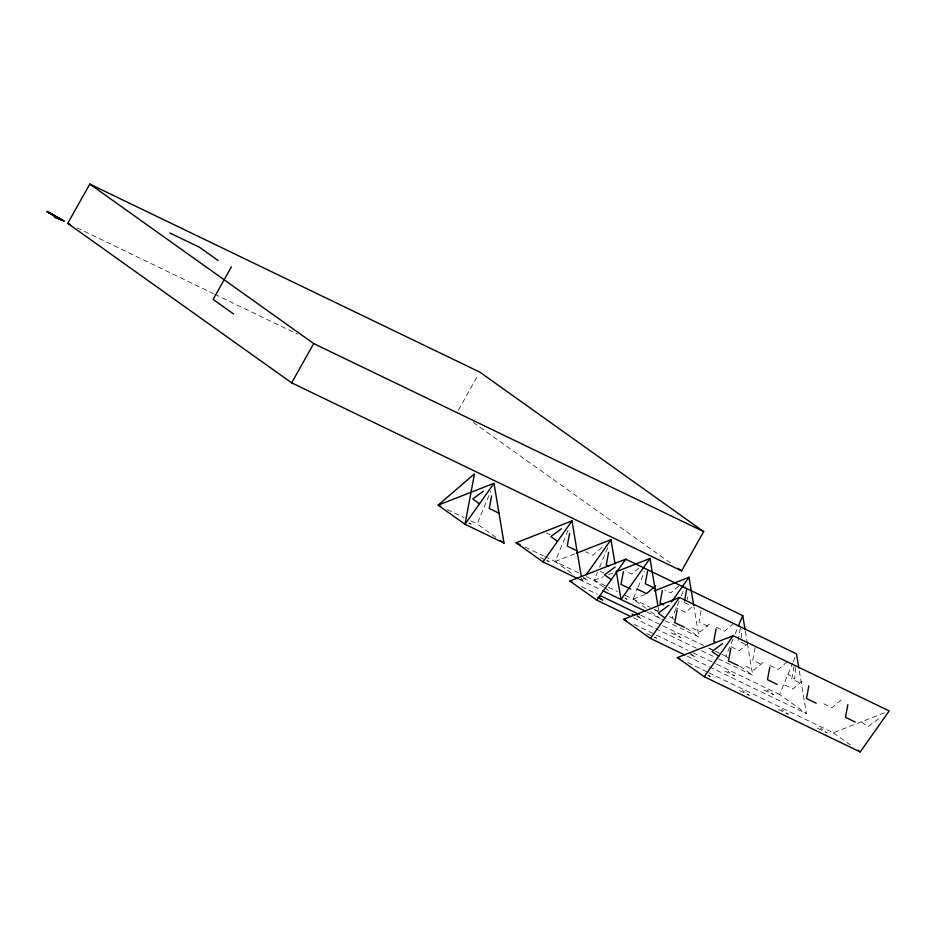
<?xml version="1.0" encoding="UTF-8"?>
<svg xmlns="http://www.w3.org/2000/svg" width="936" height="936" viewBox="0 0 936 936"><rect width="100%" height="100%" fill="white"/><g stroke="black" fill="none" stroke-linecap="round" stroke-linejoin="round"><path stroke-width="0.7" stroke-dasharray="4.68 3.51" d="M687.469 599.625L687.656 596.829M741.207 637.896L741.78 629.53M795.518 667.801L794.758 678.963L788.042 674.177M701.087 610.763L698.981 621.972L708.739 626.664M740.353 628.173L737.989 640.774L747.735 645.477M755.095 647.642L752.731 660.243L762.477 664.946M794.091 666.444L791.727 679.045L801.473 683.748M495.834 537.252L477.149 523.949L490.733 491.154M571.498 573.195L555.142 561.553L569.275 527.448M603.486 587.012L594.138 580.355L597.402 572.481M599.578 567.239L607.733 547.56M645.992 608.306L633.134 599.157L637.486 588.662M638.024 587.352L644.553 571.603M674.47 619.62L672.13 617.959L679.197 600.9M681.373 595.659L685.175 586.474M728.208 657.903L725.868 656.23L732.935 639.183M735.111 633.929L737.287 628.688M799.321 670.937L806.481 713.653L779.618 694.512L792.663 663.027M793.202 661.717L795.378 656.475M458.429 410.12L478.343 374.634M579.676 579.021L582.016 580.683L584.497 577.173M601.907 547.501L592.816 555.317L585.503 551.795M638.878 568.047L631.812 574.119L625.716 571.182M678.892 585.983L670.808 592.921L664.712 589.984M691.61 607.183L685.55 612.401L675.804 607.698M709.383 624.055L700.292 631.87L690.546 627.178M733.637 623.388L724.546 631.203L714.8 626.5M748.379 642.856L739.288 650.672L729.542 645.98M763.121 662.337L754.03 670.153L744.284 665.449M787.375 661.658L778.284 669.474L768.538 664.782M802.117 681.139L793.026 688.954L783.28 684.251M841.113 699.941L832.034 707.756L822.276 703.053M878.6 718.789L867.988 726.64L861.272 721.855M555.142 561.553L575.09 553.738M594.138 580.355L603.451 576.705M608.763 574.622L612.752 573.066M633.134 599.157L645.103 594.465M708.821 672.75L833.356 732.794L885.21 712.483M76.939 227.799L213.49 293.635M214.8 294.267L297.531 334.152M546.507 532.993L550.157 534.749M684.239 602.491L691.552 606.025M600.245 571.264L603.895 573.031M447.244 509.523L464.151 517.678M470.644 520.814L477.149 523.949M525.248 547.139L543.442 555.914M544.74 556.534L578.542 572.832M586.334 576.588L607.136 586.615M608.435 587.246L617.538 591.634M625.342 595.39L650.04 607.3M655.235 609.816L657.832 611.068M669.532 616.707L672.13 617.959M653.983 609.547L657.645 611.313M468.643 522.931L471.077 524.113L468.842 522.522M540.552 557.61L545.419 559.95M546.636 560.547L549.081 561.717L546.835 560.126M583.198 578.167L588.077 580.519L581.361 575.734M624.64 598.151L627.073 599.321L624.838 597.73M579.407 579.431L601.509 590.09M647.01 612.027L663.905 620.17M665.203 620.802L699.005 637.1L693.997 607.195M581.677 586.708L597.414 594.301M640.669 615.151L703.591 645.489M708.833 648.016L714.074 650.543M715.385 651.175L720.626 653.702M721.937 654.334L725.868 656.23M708.938 648.414L711.383 649.584M636.936 616.45L641.815 618.801L635.099 614.016M671.065 632.9L680.811 637.603L674.095 632.818M633.461 617.854L696.372 648.192M701.626 650.719L717.35 658.312M718.661 658.944L752.743 675.371L747.49 644.05M634.105 624.359L655.083 634.468M656.393 635.099L687.855 650.274M693.096 652.802L715.385 663.542M716.695 664.174L779.618 694.512M646.811 633.567L652.895 636.503M654.124 637.1L656.557 638.27L652.076 635.088M690.674 654.72L695.553 657.072L688.837 652.287M724.803 671.182L734.549 675.874L727.834 671.089M763.799 689.984L773.545 694.676L766.83 689.89M687.199 656.136L806.481 713.653M687.855 662.63L707.511 672.118M707.862 675.371L710.295 676.553L705.814 673.358M739.545 690.651L749.291 695.354L742.576 690.569M778.541 709.453L788.287 714.156L781.572 709.371M817.537 728.255L827.284 732.958L820.568 728.173M473.206 422.417L672.106 564.092M686.158 627.939L699.005 637.1M739.896 666.221L752.743 675.371M833.356 732.794L850.871 745.267M650.66 611.641L660.009 618.298M604.656 587.843L610.494 591.997M745.348 631.238L747.256 642.622M658.102 606.902L658.815 611.173M581.537 577.84L582.016 580.683"/><path stroke-width="1.4" d="M491.622 495.881L489.259 508.482L499.005 513.185M569.626 533.485L567.251 546.086L576.997 550.789M608.622 552.287L606.247 564.888L608.692 566.069M623.364 571.767L620.989 584.368L630.735 589.06M647.618 571.089L645.243 583.69L655.001 588.393M662.36 590.569L659.985 603.17L663.647 604.925M677.102 610.038L674.727 622.639L684.485 627.342M684.508 601.099L686.615 589.891M716.098 628.84L713.723 641.441L716.169 642.622M730.84 648.32L728.465 660.921L738.223 665.613M769.837 667.122L767.473 679.723L777.219 684.427M808.833 685.924L806.469 698.525L816.215 703.228M847.829 704.726L845.465 717.327L855.212 722.03M738.375 626.067L742.728 615.572L625.728 559.166L569.884 581.022L596.759 600.163L630.841 616.59M67.743 223.365L89.797 184.076L479.77 372.095L703.685 531.59L681.63 570.878L291.658 382.847L67.743 223.365L70.364 224.628M231.379 266.865L213.115 299.415L233.567 313.981M291.658 382.847L313.7 343.559L89.797 184.076M493.997 483.28L465.016 524.277L438.142 505.136L474.482 473.873L465.005 524.277L504.013 543.079L493.997 483.28L438.153 505.147L440.751 506.399M571.99 520.884L516.145 542.751L543.009 561.881L571.99 520.884L581.291 576.412M586.147 574.833L610.986 539.686L615.046 563.893M596.759 600.163L625.728 559.166M657.856 605.475L649.982 558.488L621.013 599.496L616.239 571.019M671.592 601.895L688.99 577.29L693.751 605.767M679.466 597.437L623.622 619.304L650.497 638.446L679.466 597.437L796.466 653.843L798.853 668.082M704.235 676.716L733.216 635.72L889.2 710.927L860.219 751.924L704.235 676.716L677.36 657.575L733.216 635.72M655.645 585.784L646.554 593.6L636.808 588.896M483.397 491.143L472.785 498.993L479.513 503.779M561.389 528.746L550.789 536.597L557.505 541.382M615.127 567.017L604.527 574.88L611.243 579.665M668.866 605.299L658.265 613.15L664.981 617.935M722.604 643.57L712.003 651.433L718.719 656.218M576.412 553.223L610.986 539.686M616.742 571.498L649.982 558.488M654.416 590.827L688.99 577.29M54.405 216.789L54.885 216.953A54.019 4.423 29.3 0 1 56.066 217.386L57.225 217.784L55.575 216.579A7.944 0.655 29.3 0 0 53.843 215.491L47.514 211.875M54.978 217.199L55.973 217.585A70.867 5.803 29.3 0 1 59.389 219.001L59.986 219.071L47.081 211.571M54.557 216.895A70.001 5.733 29.3 0 1 56.768 217.749L58.617 218.439L47.373 211.77M59.424 218.907L57.084 217.994A57.459 4.703 29.3 0 0 54.838 217.094M57.845 218.263L56.733 217.796A68.901 5.651 29.3 0 0 54.697 216.988M57.763 218.275L61.402 219.714L46.8 211.372M59.857 219.246L64.303 221.118L47.233 211.676M169.884 232.994L199.567 247.303L218.123 260.524M313.7 343.559L703.685 531.59M516.145 542.751L520.042 544.623M543.009 561.881L578.109 578.811M602.807 590.721L645.711 611.395M569.884 581.022L572.504 582.286M600.034 595.565L639.358 614.519M597.94 597.648L602.819 599.999L598.338 596.805M632.069 614.098L634.503 615.268M623.622 619.304L626.242 620.568M650.497 638.446L684.579 654.872M677.36 657.575L679.981 658.839M46.94 211.466L48.695 212.402M48.578 212.32L62.864 220.416L58.067 218.497A65.286 5.347 29.3 0 0 55.119 217.292M678.062 568.327L681.63 570.878M857.891 750.262L860.219 751.924M500.514 540.587L504.013 543.079M742.728 615.572L745.115 629.811"/></g></svg>
